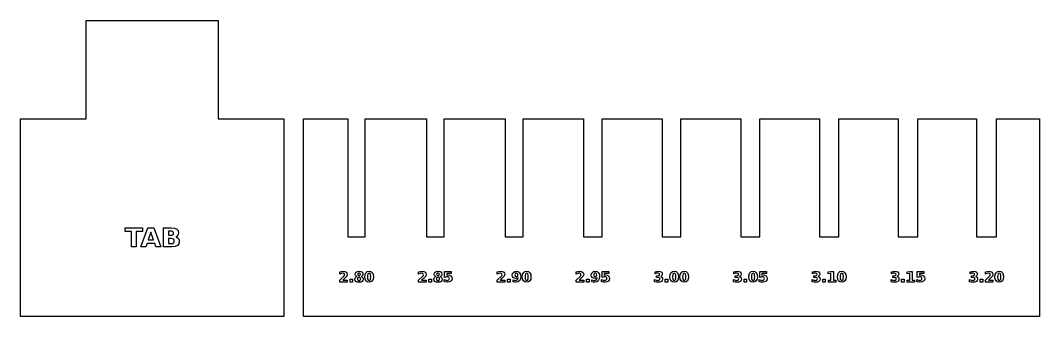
# Model space of a CAD drawing. Header units: millimetres. Extents: x 0 to 272, y 0 to 120.
# Drawn here: x 117 to 272.3, y 0 to 45.1 of the extents above; entities that cross this region are included whole.
import ezdxf

# ---------------------------------------------------------------- set-up
doc = ezdxf.new("R2010")
doc.units = ezdxf.units.MM
doc.layers.add('CUT', color=1, linetype='Continuous')
doc.layers.add('ENGRAVE', color=5, linetype='Continuous')

msp = doc.modelspace()

# ---------------------------------------------------------------- linework, layer by layer
at = {"layer": 'CUT'}
for points in [[(157.15, 30.15), (157.15, 0), (117, 0), (117, 30.15), (127, 30.15), (127, 45.15), (147.15, 45.15), (147.15, 30.15)], [(178.875, 30.15), (178.875, 12.15), (181.575, 12.15), (181.575, 30.15), (190.85, 30.15), (190.85, 12.15), (193.6, 12.15), (193.6, 30.15), (202.825, 30.15), (202.825, 12.15), (205.625, 12.15), (205.625, 30.15), (214.8, 30.15), (214.8, 12.15), (217.65, 12.15), (217.65, 30.15), (226.775, 30.15), (226.775, 12.15), (229.675, 12.15), (229.675, 30.15), (238.75, 30.15), (238.75, 12.15), (241.7, 12.15), (241.7, 30.15), (250.725, 30.15), (250.725, 12.15), (253.725, 12.15), (253.725, 30.15), (262.7, 30.15), (262.7, 12.15), (265.75, 12.15), (265.75, 30.15), (272.3, 30.15), (272.3, 0), (160.15, 0), (160.15, 30.15), (166.9, 30.15), (166.9, 12.15), (169.55, 12.15), (169.55, 30.15)]]:
    msp.add_lwpolyline(points, close=True, dxfattribs=at)
at = {"layer": 'ENGRAVE'}
for points in [[(134.6647, 10.6169), (133.9128, 10.6169), (133.9128, 12.9644), (132.9441, 12.9644), (132.9441, 13.5331), (135.6316, 13.5331), (135.6316, 12.9644), (134.6647, 12.9644)], [(136.4422, 13.5331), (137.3391, 13.5331), (138.4191, 10.6169), (137.6634, 10.6169), (137.4797, 11.1481), (136.3041, 11.1481), (136.1184, 10.6169), (135.3622, 10.6169)], [(136.8916, 12.8494), (136.4916, 11.6894), (137.2903, 11.6894)], [(141.1347, 11.0848), (140.9209, 10.8237), (140.5616, 10.6686), (140.0534, 10.6169), (138.8059, 10.6169), (138.8059, 13.5331), (139.9347, 13.5331), (140.4584, 13.4872), (140.8147, 13.3494), (141.0191, 13.1105), (141.0872, 12.7612), (141.0622, 12.5645), (140.9872, 12.3994), (140.8653, 12.2692), (140.6984, 12.1775), (140.913, 12.0772), (141.0728, 11.9175), (141.1727, 11.7067), (141.2059, 11.4531)], [(140.1298, 12.4233), (140.2428, 12.4819), (140.3117, 12.5786), (140.3347, 12.7125), (140.3117, 12.8452), (140.2428, 12.9419), (140.1298, 13.0014), (139.9734, 13.0212), (139.5578, 13.0212), (139.5578, 12.4037), (139.9734, 12.4037)], [(140.4255, 11.3444), (140.4541, 11.5131), (140.4258, 11.6792), (140.3409, 11.7975), (140.1989, 11.8687), (139.9991, 11.8925), (139.5578, 11.8925), (139.5578, 11.1287), (139.9991, 11.1287), (140.1973, 11.1527), (140.3397, 11.2244)], [(165.6507, 5.5781), (166.3045, 6.1651), (166.3522, 6.2336), (166.3897, 6.3742), (166.3708, 6.476), (166.3141, 6.5557), (166.2259, 6.6073), (166.1127, 6.6245), (165.9009, 6.5832), (165.6551, 6.4602), (165.6551, 6.8125), (165.9312, 6.8826), (166.1986, 6.907), (166.4545, 6.8753), (166.6462, 6.7802), (166.7658, 6.6286), (166.8057, 6.4268), (166.7887, 6.3002), (166.7379, 6.1824), (166.6329, 6.05), (166.1106, 5.5781), (166.8163, 5.5781), (166.8163, 5.2742), (165.6507, 5.2742)], [(168.0129, 6.4915), (168.0507, 6.6701), (168.1642, 6.8005), (168.3512, 6.8804), (168.609, 6.907), (168.8651, 6.8806), (169.0514, 6.8012), (169.1651, 6.6708), (169.203, 6.4915), (169.1843, 6.3662), (169.1284, 6.2635), (169.0359, 6.1841), (168.9077, 6.1281), (169.0509, 6.069), (169.1542, 5.9817), (169.2165, 5.8669), (169.2373, 5.7256), (169.1977, 5.5161), (169.0789, 5.365), (168.8822, 5.2735), (168.609, 5.243), (168.3347, 5.2735), (168.137, 5.365), (168.0174, 5.5161), (167.9775, 5.7256), (167.9983, 5.8669), (168.0607, 5.9817), (168.1639, 6.069), (168.3072, 6.1281), (168.179, 6.1841), (168.0868, 6.2635), (168.0314, 6.3662)], [(168.4171, 6.365), (168.457, 6.3024), (168.5217, 6.2637), (168.609, 6.2508), (168.6946, 6.2637), (168.7582, 6.3024), (168.7979, 6.365), (168.8111, 6.4495), (168.7979, 6.5339), (168.7582, 6.596), (168.6946, 6.6344), (168.609, 6.6472), (168.5217, 6.6343), (168.457, 6.5956), (168.4171, 6.5333), (168.4038, 6.4495)], [(169.859, 5.2971), (169.6509, 5.4595), (169.522, 5.7215), (169.479, 6.0745), (169.522, 6.4284), (169.6509, 6.6905), (169.859, 6.8529), (170.1397, 6.907), (170.4196, 6.8529), (170.6275, 6.6905), (170.7564, 6.4284), (170.7993, 6.0745), (170.7564, 5.7215), (170.6275, 5.4595), (170.4196, 5.2971), (170.1397, 5.243)], [(170.1397, 6.6245), (170.0256, 6.5937), (169.9496, 6.5014), (169.9068, 6.3342), (169.8925, 6.0779), (169.9068, 5.8186), (169.9496, 5.6489), (170.0256, 5.5556), (170.1397, 5.5245), (170.2531, 5.5556), (170.3287, 5.6489), (170.3715, 5.8186), (170.3858, 6.0779), (170.3717, 6.3342), (170.3294, 6.5014), (170.2538, 6.5937)], [(177.6749, 5.2742), (177.6749, 5.5781), (178.3287, 6.1651), (178.3765, 6.2336), (178.414, 6.3742), (178.395, 6.476), (178.3383, 6.5557), (178.2502, 6.6073), (178.1369, 6.6245), (177.9251, 6.5832), (177.6794, 6.4602), (177.6794, 6.8125), (177.9554, 6.8826), (178.2228, 6.907), (178.4787, 6.8753), (178.6704, 6.7802), (178.79, 6.6286), (178.8299, 6.4268), (178.813, 6.3002), (178.7622, 6.1824), (178.6572, 6.05), (178.1348, 5.5781), (178.8405, 5.5781), (178.8405, 5.2742)], [(180.0371, 6.4915), (180.075, 6.6701), (180.1884, 6.8005), (180.3754, 6.8804), (180.6332, 6.907), (180.8894, 6.8806), (181.0756, 6.8012), (181.1893, 6.6708), (181.2272, 6.4915), (181.2086, 6.3662), (181.1526, 6.2635), (181.0601, 6.1841), (180.9319, 6.1281), (181.0752, 6.069), (181.1784, 5.9817), (181.2408, 5.8669), (181.2616, 5.7256), (181.222, 5.5161), (181.1031, 5.365), (180.9064, 5.2735), (180.6332, 5.243), (180.359, 5.2735), (180.1612, 5.365), (180.0416, 5.5161), (180.0017, 5.7256), (180.0225, 5.8669), (180.0849, 5.9817), (180.1881, 6.069), (180.3314, 6.1281), (180.2033, 6.1841), (180.111, 6.2635), (180.0556, 6.3662)], [(180.4413, 6.365), (180.4813, 6.3024), (180.5459, 6.2637), (180.6332, 6.2508), (180.7188, 6.2637), (180.7824, 6.3024), (180.8221, 6.365), (180.8353, 6.4495), (180.8221, 6.5339), (180.7824, 6.596), (180.7188, 6.6344), (180.6332, 6.6472), (180.5459, 6.6343), (180.4813, 6.5956), (180.4413, 6.5333), (180.428, 6.4495)], [(181.9611, 6.574), (181.9611, 6.3258), (182.1553, 6.3529), (182.4161, 6.3162), (182.6118, 6.2061), (182.7343, 6.0306), (182.7751, 5.7974), (182.7307, 5.5656), (182.5974, 5.3901), (182.3851, 5.2797), (182.1038, 5.243), (181.968, 5.2496), (181.7003, 5.3027), (181.5679, 5.3495), (181.5679, 5.675), (181.8164, 5.562), (181.9307, 5.5339), (182.0385, 5.5245), (182.1727, 5.5429), (182.275, 5.598), (182.3399, 5.6847), (182.3616, 5.7974), (182.3399, 5.9108), (182.275, 5.9971), (182.1727, 6.0521), (182.0385, 6.0704), (181.9462, 6.0645), (181.6311, 5.9758), (181.6311, 6.8782), (182.6593, 6.8782), (182.6593, 6.574)], [(189.6507, 5.2742), (189.6507, 5.5781), (190.3045, 6.1651), (190.3522, 6.2336), (190.3897, 6.3742), (190.3708, 6.476), (190.3141, 6.5557), (190.2259, 6.6073), (190.1127, 6.6245), (189.9009, 6.5832), (189.6551, 6.4602), (189.6551, 6.8125), (189.9312, 6.8826), (190.1986, 6.907), (190.4545, 6.8753), (190.6462, 6.7802), (190.7658, 6.6286), (190.8057, 6.4268), (190.7887, 6.3002), (190.7379, 6.1824), (190.6329, 6.05), (190.1106, 5.5781), (190.8163, 5.5781), (190.8163, 5.2742)], [(192.2522, 5.5369), (192.4306, 5.5138), (192.595, 5.5394), (192.7186, 5.6163), (192.8005, 5.7438), (192.84, 5.9208), (192.6842, 5.8404), (192.5048, 5.8136), (192.2825, 5.8494), (192.1078, 5.9569), (191.9946, 6.123), (191.9569, 6.3344), (191.9989, 6.5677), (192.125, 6.7493), (192.3217, 6.8661), (192.5756, 6.905), (192.854, 6.852), (193.0613, 6.6932), (193.1902, 6.438), (193.2332, 6.0951), (193.1829, 5.74), (193.0321, 5.4702), (192.794, 5.2998), (192.4811, 5.243), (192.2652, 5.2598), (192.0634, 5.3096), (192.0634, 5.6063)], [(192.7368, 6.1522), (192.7778, 6.2403), (192.7915, 6.3636), (192.7778, 6.486), (192.7368, 6.574), (192.6687, 6.6273), (192.5736, 6.6451), (192.4784, 6.6273), (192.4103, 6.574), (192.3693, 6.486), (192.3556, 6.3636), (192.3693, 6.2403), (192.4103, 6.1522), (192.4784, 6.0996), (192.5736, 6.082), (192.6687, 6.0996)], [(194.1397, 5.243), (193.859, 5.2971), (193.6509, 5.4595), (193.522, 5.7215), (193.479, 6.0745), (193.522, 6.4284), (193.6509, 6.6905), (193.859, 6.8529), (194.1397, 6.907), (194.4196, 6.8529), (194.6275, 6.6905), (194.7564, 6.4284), (194.7993, 6.0745), (194.7564, 5.7215), (194.6275, 5.4595), (194.4196, 5.2971)], [(194.2538, 6.5937), (194.1397, 6.6245), (194.0256, 6.5937), (193.9496, 6.5014), (193.9068, 6.3342), (193.8925, 6.0779), (193.9068, 5.8186), (193.9496, 5.6489), (194.0256, 5.5556), (194.1397, 5.5245), (194.2531, 5.5556), (194.3287, 5.6489), (194.3715, 5.8186), (194.3858, 6.0779), (194.3717, 6.3342), (194.3294, 6.5014)], [(202.8405, 5.2742), (201.6749, 5.2742), (201.6749, 5.5781), (202.3287, 6.1651), (202.3765, 6.2336), (202.414, 6.3742), (202.395, 6.476), (202.3383, 6.5557), (202.2502, 6.6073), (202.1369, 6.6245), (201.9251, 6.5832), (201.6794, 6.4602), (201.6794, 6.8125), (201.9554, 6.8826), (202.0905, 6.9009), (202.2228, 6.907), (202.4787, 6.8753), (202.6704, 6.7802), (202.79, 6.6286), (202.8299, 6.4268), (202.813, 6.3002), (202.7622, 6.1824), (202.6572, 6.05), (202.1348, 5.5781), (202.8405, 5.5781)], [(204.2764, 5.5369), (204.4548, 5.5138), (204.6193, 5.5394), (204.7429, 5.6163), (204.8248, 5.7438), (204.8642, 5.9208), (204.7085, 5.8404), (204.529, 5.8136), (204.3067, 5.8494), (204.132, 5.9569), (204.0188, 6.123), (203.9811, 6.3344), (204.0231, 6.5677), (204.1492, 6.7493), (204.3459, 6.8661), (204.5999, 6.905), (204.8782, 6.852), (205.0856, 6.6932), (205.2145, 6.438), (205.2575, 6.0951), (205.2072, 5.74), (205.0564, 5.4702), (204.8182, 5.2998), (204.5053, 5.243), (204.2895, 5.2598), (204.0877, 5.3096), (204.0877, 5.6063)], [(204.7611, 6.1522), (204.8021, 6.2403), (204.8157, 6.3636), (204.8021, 6.486), (204.7611, 6.574), (204.6929, 6.6273), (204.5978, 6.6451), (204.5027, 6.6273), (204.4345, 6.574), (204.3935, 6.486), (204.3799, 6.3636), (204.3935, 6.2403), (204.4345, 6.1522), (204.5027, 6.0996), (204.5978, 6.082), (204.6929, 6.0996)], [(206.6593, 6.574), (205.9611, 6.574), (205.9611, 6.3258), (206.1553, 6.3529), (206.4161, 6.3162), (206.6118, 6.2061), (206.7343, 6.0306), (206.7751, 5.7974), (206.7307, 5.5656), (206.5974, 5.3901), (206.3851, 5.2797), (206.1038, 5.243), (205.8336, 5.2694), (205.5679, 5.3495), (205.5679, 5.675), (205.8164, 5.562), (205.9307, 5.5339), (206.0385, 5.5245), (206.1727, 5.5429), (206.275, 5.598), (206.3399, 5.6847), (206.3616, 5.7974), (206.3399, 5.9108), (206.275, 5.9971), (206.1727, 6.0521), (206.0385, 6.0704), (205.9462, 6.0645), (205.6311, 5.9758), (205.6311, 6.8782), (206.6593, 6.8782)], [(214.8247, 5.8757), (214.8459, 5.7297), (214.8002, 5.5198), (214.663, 5.367), (214.4386, 5.274), (214.1305, 5.243), (213.8827, 5.2629), (213.6372, 5.3227), (213.6372, 5.6417), (213.8676, 5.554), (213.9811, 5.5319), (214.0927, 5.5245), (214.2379, 5.5387), (214.3447, 5.5812), (214.4104, 5.6506), (214.4323, 5.7448), (214.4099, 5.8412), (214.3426, 5.9109), (214.2315, 5.9531), (213.9123, 5.9672), (213.9123, 6.2336), (214.2222, 6.2458), (214.3182, 6.2825), (214.3755, 6.3441), (214.3945, 6.4313), (214.376, 6.513), (214.3203, 6.574), (214.231, 6.6119), (214.1109, 6.6245), (213.9092, 6.6018), (213.706, 6.5355), (213.706, 6.8383), (213.9487, 6.8899), (214.1852, 6.907), (214.4583, 6.8814), (214.6527, 6.8043), (214.7692, 6.6759), (214.8081, 6.4956), (214.7895, 6.3677), (214.7338, 6.2653), (214.6421, 6.1889), (214.5148, 6.1391), (214.6576, 6.0817), (214.7613, 5.9934)], [(216.6224, 5.243), (216.3417, 5.2971), (216.1336, 5.4595), (216.0047, 5.7215), (215.9617, 6.0745), (216.0047, 6.4284), (216.1336, 6.6905), (216.3417, 6.8529), (216.6224, 6.907), (216.9023, 6.8529), (217.1102, 6.6905), (217.2391, 6.4284), (217.282, 6.0745), (217.2391, 5.7215), (217.1102, 5.4595), (216.9023, 5.2971)], [(216.8121, 6.5014), (216.7365, 6.5937), (216.6224, 6.6245), (216.5083, 6.5937), (216.4323, 6.5014), (216.3895, 6.3342), (216.3752, 6.0779), (216.3895, 5.8186), (216.4323, 5.6489), (216.5083, 5.5556), (216.6224, 5.5245), (216.7358, 5.5556), (216.8114, 5.6489), (216.8542, 5.8186), (216.8685, 6.0779), (216.8544, 6.3342)], [(218.433, 5.2971), (218.1531, 5.243), (217.8724, 5.2971), (217.6643, 5.4595), (217.5354, 5.7215), (217.4924, 6.0745), (217.5354, 6.4284), (217.6643, 6.6905), (217.8724, 6.8529), (218.1531, 6.907), (218.433, 6.8529), (218.6409, 6.6905), (218.7698, 6.4284), (218.8127, 6.0745), (218.7698, 5.7215), (218.6409, 5.4595)], [(218.2672, 6.5937), (218.1531, 6.6245), (218.0391, 6.5937), (217.963, 6.5014), (217.9202, 6.3342), (217.9059, 6.0779), (217.9202, 5.8186), (217.963, 5.6489), (218.0391, 5.5556), (218.1531, 5.5245), (218.2665, 5.5556), (218.3422, 5.6489), (218.385, 5.8186), (218.3992, 6.0779), (218.3851, 6.3342), (218.3428, 6.5014)], [(226.7855, 5.9934), (226.849, 5.8757), (226.8701, 5.7297), (226.8244, 5.5198), (226.6872, 5.367), (226.4629, 5.274), (226.1548, 5.243), (225.9069, 5.2629), (225.6615, 5.3227), (225.6615, 5.6417), (225.8918, 5.554), (226.0053, 5.5319), (226.117, 5.5245), (226.2621, 5.5387), (226.3689, 5.5812), (226.4347, 5.6506), (226.4566, 5.7448), (226.4341, 5.8412), (226.3669, 5.9109), (226.2557, 5.9531), (225.9365, 5.9672), (225.9365, 6.2336), (226.2465, 6.2458), (226.3425, 6.2825), (226.3997, 6.3441), (226.4188, 6.4313), (226.4002, 6.513), (226.3445, 6.574), (226.2552, 6.6119), (226.1352, 6.6245), (225.9334, 6.6018), (225.7302, 6.5355), (225.7302, 6.8383), (225.9729, 6.8899), (226.2094, 6.907), (226.4825, 6.8814), (226.6769, 6.8043), (226.7935, 6.6759), (226.8323, 6.4956), (226.8137, 6.3677), (226.758, 6.2653), (226.6664, 6.1889), (226.5391, 6.1391), (226.6818, 6.0817)], [(228.9265, 5.2971), (228.6466, 5.243), (228.3659, 5.2971), (228.1578, 5.4595), (228.0289, 5.7215), (227.9859, 6.0745), (228.0289, 6.4284), (228.1578, 6.6905), (228.3659, 6.8529), (228.6466, 6.907), (228.9265, 6.8529), (229.1344, 6.6905), (229.2633, 6.4284), (229.3063, 6.0745), (229.2633, 5.7215), (229.1344, 5.4595)], [(228.8364, 6.5014), (228.7607, 6.5937), (228.6466, 6.6245), (228.5326, 6.5937), (228.4565, 6.5014), (228.4137, 6.3342), (228.3995, 6.0779), (228.4137, 5.8186), (228.4565, 5.6489), (228.5326, 5.5556), (228.6466, 5.5245), (228.76, 5.5556), (228.8357, 5.6489), (228.8785, 5.8186), (228.8927, 6.0779), (228.8786, 6.3342)], [(230.6727, 6.574), (229.9745, 6.574), (229.9745, 6.3258), (230.1687, 6.3529), (230.4295, 6.3162), (230.6252, 6.2061), (230.7477, 6.0306), (230.7885, 5.7974), (230.7441, 5.5656), (230.6108, 5.3901), (230.3985, 5.2797), (230.1172, 5.243), (229.847, 5.2694), (229.5813, 5.3495), (229.5813, 5.675), (229.8298, 5.562), (229.9441, 5.5339), (230.0519, 5.5245), (230.1861, 5.5429), (230.2884, 5.598), (230.3533, 5.6847), (230.375, 5.7974), (230.3533, 5.9108), (230.2884, 5.9971), (230.1861, 6.0521), (230.0519, 6.0704), (229.9596, 6.0645), (229.6445, 5.9758), (229.6445, 6.8782), (230.6727, 6.8782)], [(238.8247, 5.8757), (238.8459, 5.7297), (238.8002, 5.5198), (238.663, 5.367), (238.4386, 5.274), (238.1305, 5.243), (237.8827, 5.2629), (237.6372, 5.3227), (237.6372, 5.6417), (237.8676, 5.554), (237.9811, 5.5319), (238.0927, 5.5245), (238.2379, 5.5387), (238.3447, 5.5812), (238.4104, 5.6506), (238.4323, 5.7448), (238.4099, 5.8412), (238.3426, 5.9109), (238.2315, 5.9531), (237.9122, 5.9672), (237.9122, 6.2336), (238.2222, 6.2458), (238.3182, 6.2825), (238.3755, 6.3441), (238.3945, 6.4313), (238.376, 6.513), (238.3203, 6.574), (238.231, 6.6119), (238.1109, 6.6245), (237.9092, 6.6018), (237.706, 6.5355), (237.706, 6.8383), (237.9487, 6.8899), (238.1852, 6.907), (238.4583, 6.8814), (238.6527, 6.8043), (238.7692, 6.6759), (238.8081, 6.4956), (238.7895, 6.3677), (238.7338, 6.2653), (238.6421, 6.1889), (238.5148, 6.1391), (238.6576, 6.0817), (238.7613, 5.9934)], [(240.1047, 6.5193), (240.1047, 6.8008), (240.4773, 6.8782), (240.8706, 6.8782), (240.8706, 5.5599), (241.236, 5.5599), (241.236, 5.2742), (240.1143, 5.2742), (240.1143, 5.5599), (240.4797, 5.5599), (240.4797, 6.5966)], [(242.1531, 5.243), (241.8724, 5.2971), (241.6643, 5.4595), (241.5354, 5.7215), (241.4924, 6.0745), (241.5354, 6.4284), (241.6643, 6.6905), (241.8724, 6.8529), (242.1531, 6.907), (242.433, 6.8529), (242.6409, 6.6905), (242.7698, 6.4284), (242.8127, 6.0745), (242.7698, 5.7215), (242.6409, 5.4595), (242.433, 5.2971)], [(242.3428, 6.5014), (242.2672, 6.5937), (242.1531, 6.6245), (242.0391, 6.5937), (241.963, 6.5014), (241.9202, 6.3342), (241.9059, 6.0779), (241.9202, 5.8186), (241.963, 5.6489), (242.0391, 5.5556), (242.1531, 5.5245), (242.2665, 5.5556), (242.3422, 5.6489), (242.385, 5.8186), (242.3992, 6.0779), (242.3851, 6.3342)], [(250.7855, 5.9934), (250.849, 5.8757), (250.8701, 5.7297), (250.8244, 5.5198), (250.6872, 5.367), (250.4629, 5.274), (250.1548, 5.243), (249.9069, 5.2629), (249.6615, 5.3227), (249.6615, 5.6417), (249.8918, 5.554), (250.0053, 5.5319), (250.117, 5.5245), (250.2621, 5.5387), (250.3689, 5.5812), (250.4347, 5.6506), (250.4566, 5.7448), (250.4341, 5.8412), (250.3669, 5.9109), (250.2557, 5.9531), (249.9365, 5.9672), (249.9365, 6.2336), (250.2465, 6.2458), (250.3425, 6.2825), (250.3997, 6.3441), (250.4188, 6.4313), (250.4002, 6.513), (250.3445, 6.574), (250.2552, 6.6119), (250.1352, 6.6245), (249.9334, 6.6018), (249.7302, 6.5355), (249.7302, 6.8383), (249.9729, 6.8899), (250.2094, 6.907), (250.4825, 6.8814), (250.6769, 6.8043), (250.7935, 6.6759), (250.8323, 6.4956), (250.8137, 6.3677), (250.758, 6.2653), (250.6664, 6.1889), (250.5391, 6.1391), (250.6818, 6.0817)], [(252.504, 6.5966), (252.1289, 6.5193), (252.1289, 6.8008), (252.5015, 6.8782), (252.8948, 6.8782), (252.8948, 5.5599), (253.2602, 5.5599), (253.2602, 5.2742), (252.1385, 5.2742), (252.1385, 5.5599), (252.504, 5.5599)], [(253.9745, 6.574), (253.9745, 6.3258), (254.1687, 6.3529), (254.4295, 6.3162), (254.6252, 6.2061), (254.7477, 6.0306), (254.7885, 5.7974), (254.7441, 5.5656), (254.6108, 5.3901), (254.3985, 5.2797), (254.1172, 5.243), (253.9814, 5.2496), (253.7137, 5.3027), (253.5813, 5.3495), (253.5813, 5.675), (253.8298, 5.562), (253.9441, 5.5339), (254.0519, 5.5245), (254.1861, 5.5429), (254.2884, 5.598), (254.3533, 5.6847), (254.375, 5.7974), (254.3533, 5.9108), (254.2884, 5.9971), (254.1861, 6.0521), (254.0519, 6.0704), (253.9596, 6.0645), (253.6445, 5.9758), (253.6445, 6.8782), (254.6727, 6.8782), (254.6727, 6.574)], [(262.8247, 5.8757), (262.8459, 5.7297), (262.8002, 5.5198), (262.663, 5.367), (262.4386, 5.274), (262.1305, 5.243), (261.8827, 5.2629), (261.6372, 5.3227), (261.6372, 5.6417), (261.8676, 5.554), (261.9811, 5.5319), (262.0927, 5.5245), (262.2379, 5.5387), (262.3447, 5.5812), (262.4104, 5.6506), (262.4323, 5.7448), (262.4099, 5.8412), (262.3426, 5.9109), (262.2315, 5.9531), (261.9122, 5.9672), (261.9122, 6.2336), (262.2222, 6.2458), (262.3182, 6.2825), (262.3755, 6.3441), (262.3945, 6.4313), (262.376, 6.513), (262.3203, 6.574), (262.231, 6.6119), (262.1109, 6.6245), (261.9092, 6.6018), (261.706, 6.5355), (261.706, 6.8383), (261.9487, 6.8899), (262.1852, 6.907), (262.4583, 6.8814), (262.6527, 6.8043), (262.7692, 6.6759), (262.8081, 6.4956), (262.7895, 6.3677), (262.7338, 6.2653), (262.6421, 6.1889), (262.5148, 6.1391), (262.6576, 6.0817), (262.7613, 5.9934)], [(264.0304, 5.2742), (264.0304, 5.5781), (264.6843, 6.1651), (264.732, 6.2336), (264.7695, 6.3742), (264.7506, 6.476), (264.6939, 6.5557), (264.6057, 6.6073), (264.4924, 6.6245), (264.2807, 6.5832), (264.0349, 6.4602), (264.0349, 6.8125), (264.3109, 6.8826), (264.5784, 6.907), (264.8343, 6.8753), (265.0259, 6.7802), (265.1456, 6.6286), (265.1854, 6.4268), (265.1685, 6.3002), (265.1177, 6.1824), (265.0127, 6.05), (264.4904, 5.5781), (265.1961, 5.5781), (265.1961, 5.2742)], [(266.1531, 5.243), (265.8724, 5.2971), (265.6643, 5.4595), (265.5354, 5.7215), (265.4924, 6.0745), (265.5354, 6.4284), (265.6643, 6.6905), (265.8724, 6.8529), (266.1531, 6.907), (266.433, 6.8529), (266.6409, 6.6905), (266.7698, 6.4284), (266.8127, 6.0745), (266.7698, 5.7215), (266.6409, 5.4595), (266.433, 5.2971)], [(266.3428, 6.5014), (266.2672, 6.5937), (266.1531, 6.6245), (266.0391, 6.5937), (265.963, 6.5014), (265.9202, 6.3342), (265.9059, 6.0779), (265.9202, 5.8186), (265.963, 5.6489), (266.0391, 5.5556), (266.1531, 5.5245), (266.2665, 5.5556), (266.3422, 5.6489), (266.385, 5.8186), (266.3992, 6.0779), (266.3851, 6.3342)], [(167.6186, 5.2742), (167.2319, 5.2742), (167.2319, 5.6898), (167.6186, 5.6898)], [(168.3839, 5.8514), (168.3683, 5.7469), (168.3839, 5.6425), (168.4306, 5.5657), (168.5064, 5.5188), (168.609, 5.5032), (168.7106, 5.5188), (168.7853, 5.5657), (168.8312, 5.6425), (168.8465, 5.7469), (168.8312, 5.8521), (168.7853, 5.9291), (168.7106, 5.9763), (168.609, 5.992), (168.5064, 5.9761), (168.4306, 5.9284)], [(179.6429, 5.2742), (179.2561, 5.2742), (179.2561, 5.6898), (179.6429, 5.6898)], [(180.4081, 5.8514), (180.3926, 5.7469), (180.4081, 5.6425), (180.4548, 5.5657), (180.5307, 5.5188), (180.6332, 5.5032), (180.7349, 5.5188), (180.8095, 5.5657), (180.8554, 5.6425), (180.8707, 5.7469), (180.8554, 5.8521), (180.8095, 5.9291), (180.7349, 5.9763), (180.6332, 5.992), (180.5307, 5.9761), (180.4548, 5.9284)], [(191.6186, 5.6898), (191.6186, 5.2742), (191.2319, 5.2742), (191.2319, 5.6898)], [(203.6429, 5.6898), (203.6429, 5.2742), (203.2561, 5.2742), (203.2561, 5.6898)], [(215.632, 5.6898), (215.632, 5.2742), (215.2453, 5.2742), (215.2453, 5.6898)], [(227.6563, 5.6898), (227.6563, 5.2742), (227.2695, 5.2742), (227.2695, 5.6898)], [(239.632, 5.6898), (239.632, 5.2742), (239.2453, 5.2742), (239.2453, 5.6898)], [(251.6563, 5.6898), (251.6563, 5.2742), (251.2695, 5.2742), (251.2695, 5.6898)], [(263.632, 5.6898), (263.632, 5.2742), (263.2453, 5.2742), (263.2453, 5.6898)]]:
    msp.add_lwpolyline(points, close=True, dxfattribs=at)

doc.saveas('drawing.dxf')
